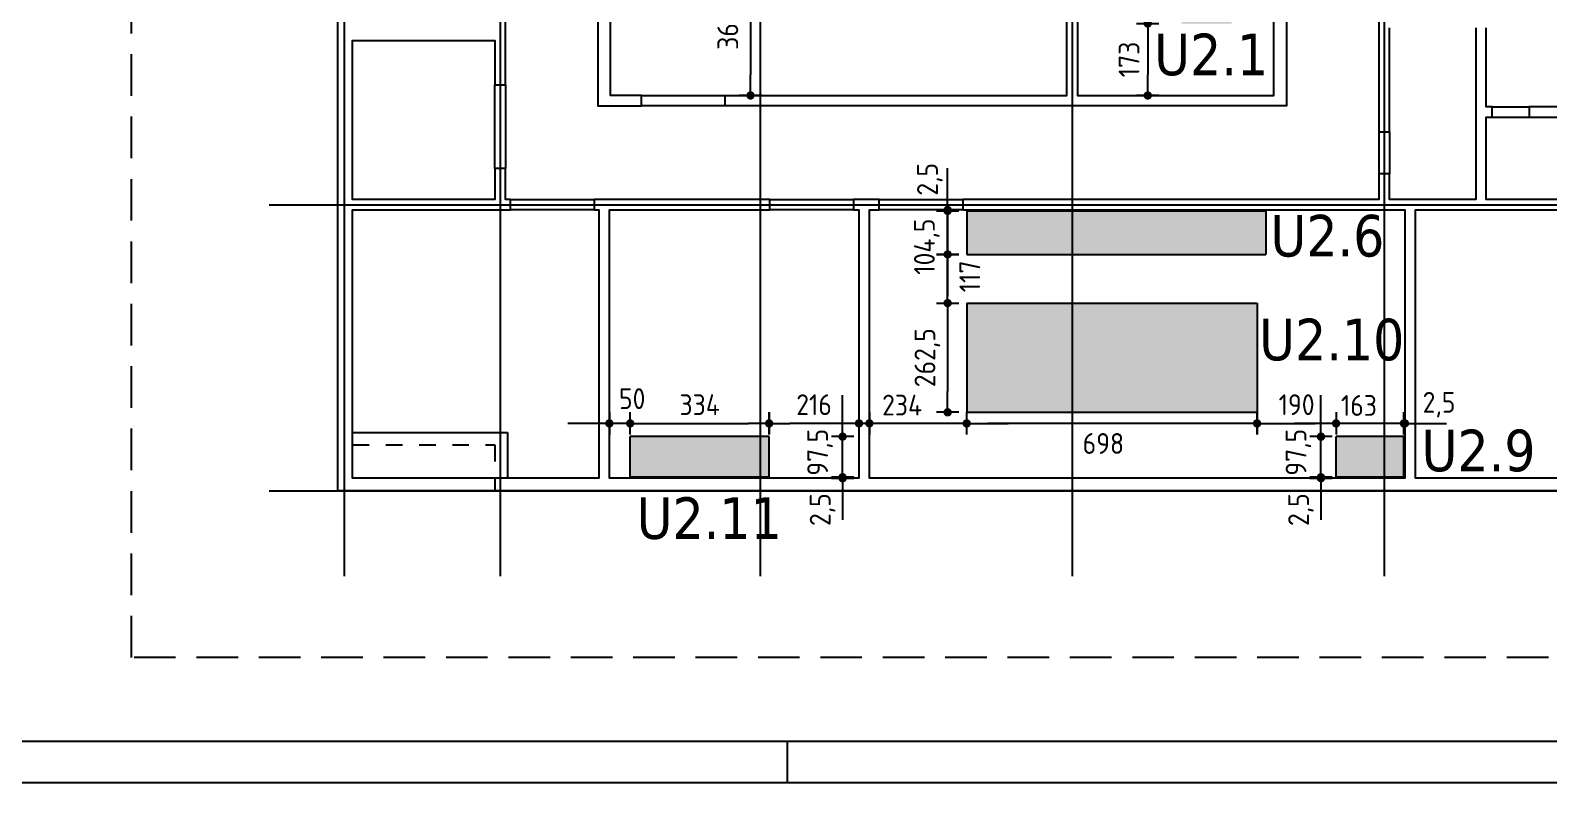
# Model space of a CAD drawing. Extents: x -169 to 69, y -7 to 55.
# Drawn here: x 35.9 to 45.03, y 0 to 4.52 of the extents above; entities that cross this region are included whole.
import ezdxf

# ---------------------------------------------------------------- set-up
doc = ezdxf.new("R2010")
doc.units = 0
doc.header["$LTSCALE"] = 0.5
for name, pattern in [('AUSGEZOGEN', [1000.01, 1000, 0.01]), ('HIDDEN2', [0.187, 0.125, -0.062]), ('STRICHLINIE', [0.75, 0.5, -0.25])]:
    doc.linetypes.add(name, pattern=pattern)
for name, color, linetype in [('ACHSEN', 7, 'Continuous'), ('BETON', 7, 'Continuous'), ('DETAIL', 7, 'Continuous'), ('HILFE', 7, 'Continuous'), ('MASSE', 7, 'Continuous'), ('OBJEKT', 7, 'Continuous'), ('RAHMEN', 7, 'Continuous'), ('TEXT', 7, 'Continuous')]:
    doc.layers.add(name, color=color, linetype=linetype)
doc.styles.add('helv', font='tahoma.ttf')
doc.styles.add('txt', font='isocp.shx')
doc.dimstyles.new('DOT_I', dxfattribs={"dimscale": 0.5, "dimtxt": 0.25, "dimasz": 0.25, "dimexe": 0.1, "dimexo": 0.3, "dimgap": 0.1, "dimtad": 1, "dimdec": 3, "dimzin": 3, "dimtxsty": 'txt', "dimblk": 'DOT', "dimblk1": 'DOT', "dimblk2": 'DOT', "dimsah": 1, "dimcen": 0.1, "dimse1": 1, "dimse2": 1, "dimazin": 0, "dimtfac": 1, "dimtdec": 4, "dimtix": 1, "dimtmove": 2, "dimatfit": 3, "dimfxl": 0, "dimtvp": 1, "dimtolj": 1, "dimtzin": 0, "dimarcsym": 0})

# ---------------------------------------------------------------- blocks, each defined once
blk = doc.blocks.new('DINA0')
at = {"layer": 'RAHMEN', "color": 5}
blk.add_line((2, 0.5), (118.4, 0.5), dxfattribs=at)
at = {"layer": 'RAHMEN', "color": 7}
blk.add_line((80.9, 0.5), (80.9, 0), dxfattribs=at)
at = {"layer": 'RAHMEN'}
blk.add_line((0, 0), (118.9, 0), dxfattribs=at)
blk = doc.blocks.new('DOT')
at = {"layer": 'MASSE', "color": 7, "linetype": 'Continuous'}
for p, q in [((0, 0), (-1, 0)), ((0, 0.54), (0, -0.54))]:
    blk.add_line(p, q, dxfattribs=at)
at = {"layer": 'MASSE', "color": 7, "linetype": 'Continuous', "const_width": 0.2}
blk.add_lwpolyline([(-0.1, 0, 1), (0.1, 0, 1)], format="xyb", close=True, dxfattribs=at)
blk = doc.blocks.new('*D88')
at = {"layer": 'Defpoints', "color": 0, "linetype": 'AUSGEZOGEN', "transparency": 16777216}
for p in [(43.7482, 2.1584), (43.7482, 2.1584), (44.1557, 2.1584)]:
    blk.add_point(p, dxfattribs=at)
at = {"layer": 'MASSE', "color": 0, "linetype": 'AUSGEZOGEN', "lineweight": -2, "transparency": 16777216}
for p, q in [((43.6232, 2.1584), (43.4982, 2.1584)), ((44.1557, 2.1584), (43.7482, 2.1584)), ((44.2807, 2.1584), (44.4057, 2.1584))]:
    blk.add_line(p, q, dxfattribs=at)
at = {"layer": 'MASSE', "color": 0, "linetype": 'AUSGEZOGEN', "lineweight": -2, "transparency": 16777216, "xscale": 0.125, "yscale": 0.125, "zscale": 0.125}
blk.add_blockref('DOT', (43.7482, 2.1584), dxfattribs=at)
at = {"layer": 'MASSE', "color": 0, "linetype": 'AUSGEZOGEN', "lineweight": -2, "transparency": 16777216, "xscale": 0.125, "yscale": 0.125, "zscale": 0.125, "rotation": 180}
blk.add_blockref('DOT', (44.1557, 2.1584), dxfattribs=at)
at = {"layer": 'MASSE', "color": 0, "linetype": 'AUSGEZOGEN', "transparency": 16777216, "insert": (43.8854, 2.2662), "char_height": 0.125, "attachment_point": 5, "style": 'txt'}
blk.add_mtext('\\A1;163', dxfattribs=at)
blk = doc.blocks.new('*D89')
at = {"layer": 'Defpoints', "color": 0, "linetype": 'AUSGEZOGEN', "transparency": 16777216}
for p in [(44.1557, 2.1584), (44.1619, 2.1584), (44.1619, 2.1584)]:
    blk.add_point(p, dxfattribs=at)
at = {"layer": 'MASSE', "color": 0, "linetype": 'AUSGEZOGEN', "lineweight": -2, "transparency": 16777216}
for p, q in [((44.0307, 2.1584), (43.9057, 2.1584)), ((44.1557, 2.1584), (44.1619, 2.1584)), ((44.2869, 2.1584), (44.4119, 2.1584))]:
    blk.add_line(p, q, dxfattribs=at)
at = {"layer": 'MASSE', "color": 0, "linetype": 'AUSGEZOGEN', "lineweight": -2, "transparency": 16777216, "xscale": 0.125, "yscale": 0.125, "zscale": 0.125}
blk.add_blockref('DOT', (44.1557, 2.1584), dxfattribs=at)
at = {"layer": 'MASSE', "color": 0, "linetype": 'AUSGEZOGEN', "lineweight": -2, "transparency": 16777216, "xscale": 0.125, "yscale": 0.125, "zscale": 0.125, "rotation": 180}
blk.add_blockref('DOT', (44.1619, 2.1584), dxfattribs=at)
at = {"layer": 'MASSE', "color": 0, "linetype": 'AUSGEZOGEN', "transparency": 16777216, "insert": (44.3665, 2.2705), "char_height": 0.125, "attachment_point": 5, "style": 'txt'}
blk.add_mtext('\\A1;2,5', dxfattribs=at)
blk = doc.blocks.new('*D90')
at = {"layer": 'Defpoints', "color": 0, "linetype": 'AUSGEZOGEN', "transparency": 16777216}
for p in [(43.2732, 2.1584), (43.7482, 2.1584), (43.7482, 2.1584)]:
    blk.add_point(p, dxfattribs=at)
at = {"layer": 'MASSE', "color": 0, "linetype": 'AUSGEZOGEN', "lineweight": -2, "transparency": 16777216}
blk.add_line((43.3982, 2.1584), (43.6232, 2.1584), dxfattribs=at)
at = {"layer": 'MASSE', "color": 0, "linetype": 'AUSGEZOGEN', "lineweight": -2, "transparency": 16777216, "xscale": 0.125, "yscale": 0.125, "zscale": 0.125, "rotation": 180}
blk.add_blockref('DOT', (43.2732, 2.1584), dxfattribs=at)
at = {"layer": 'MASSE', "color": 0, "linetype": 'AUSGEZOGEN', "lineweight": -2, "transparency": 16777216, "xscale": 0.125, "yscale": 0.125, "zscale": 0.125}
blk.add_blockref('DOT', (43.7482, 2.1584), dxfattribs=at)
at = {"layer": 'MASSE', "color": 0, "linetype": 'AUSGEZOGEN', "transparency": 16777216, "insert": (43.5107, 2.2709), "char_height": 0.125, "attachment_point": 5, "style": 'txt'}
blk.add_mtext('\\A1;190', dxfattribs=at)
blk = doc.blocks.new('*D91')
at = {"layer": 'Defpoints', "color": 0, "linetype": 'AUSGEZOGEN', "transparency": 16777216}
for p in [(41.5282, 2.1584), (41.5282, 2.1584), (43.2732, 2.1584)]:
    blk.add_point(p, dxfattribs=at)
at = {"layer": 'MASSE', "color": 0, "linetype": 'AUSGEZOGEN', "lineweight": -2, "transparency": 16777216}
blk.add_line((43.1482, 2.1584), (41.6532, 2.1584), dxfattribs=at)
at = {"layer": 'MASSE', "color": 0, "linetype": 'AUSGEZOGEN', "lineweight": -2, "transparency": 16777216, "xscale": 0.125, "yscale": 0.125, "zscale": 0.125, "rotation": 180}
blk.add_blockref('DOT', (41.5282, 2.1584), dxfattribs=at)
at = {"layer": 'MASSE', "color": 0, "linetype": 'AUSGEZOGEN', "lineweight": -2, "transparency": 16777216, "xscale": 0.125, "yscale": 0.125, "zscale": 0.125}
blk.add_blockref('DOT', (43.2732, 2.1584), dxfattribs=at)
at = {"layer": 'MASSE', "color": 0, "linetype": 'AUSGEZOGEN', "transparency": 16777216, "insert": (42.3495, 2.0378), "char_height": 0.125, "attachment_point": 5, "style": 'txt'}
blk.add_mtext('\\A1;698', dxfattribs=at)
blk = doc.blocks.new('*D92')
at = {"layer": 'Defpoints', "color": 0, "linetype": 'AUSGEZOGEN', "transparency": 16777216}
for p in [(40.9432, 2.1584), (40.9432, 2.1584), (41.5282, 2.1584)]:
    blk.add_point(p, dxfattribs=at)
at = {"layer": 'MASSE', "color": 0, "linetype": 'AUSGEZOGEN', "lineweight": -2, "transparency": 16777216}
for p, q in [((40.8182, 2.1584), (40.6932, 2.1584)), ((41.5282, 2.1584), (40.9432, 2.1584)), ((41.6532, 2.1584), (41.7782, 2.1584))]:
    blk.add_line(p, q, dxfattribs=at)
at = {"layer": 'MASSE', "color": 0, "linetype": 'AUSGEZOGEN', "lineweight": -2, "transparency": 16777216, "xscale": 0.125, "yscale": 0.125, "zscale": 0.125}
blk.add_blockref('DOT', (40.9432, 2.1584), dxfattribs=at)
at = {"layer": 'MASSE', "color": 0, "linetype": 'AUSGEZOGEN', "lineweight": -2, "transparency": 16777216, "xscale": 0.125, "yscale": 0.125, "zscale": 0.125, "rotation": 180}
blk.add_blockref('DOT', (41.5282, 2.1584), dxfattribs=at)
at = {"layer": 'MASSE', "color": 0, "linetype": 'AUSGEZOGEN', "transparency": 16777216, "insert": (41.1397, 2.2686), "char_height": 0.125, "attachment_point": 5, "style": 'txt'}
blk.add_mtext('\\A1;234', dxfattribs=at)
blk = doc.blocks.new('*D93')
at = {"layer": 'Defpoints', "color": 0, "linetype": 'AUSGEZOGEN', "transparency": 16777216}
for p in [(39.5057, 2.1584), (40.3407, 2.1584), (40.3407, 2.1584)]:
    blk.add_point(p, dxfattribs=at)
at = {"layer": 'MASSE', "color": 0, "linetype": 'AUSGEZOGEN', "lineweight": -2, "transparency": 16777216}
blk.add_line((39.6307, 2.1584), (40.2157, 2.1584), dxfattribs=at)
at = {"layer": 'MASSE', "color": 0, "linetype": 'AUSGEZOGEN', "lineweight": -2, "transparency": 16777216, "xscale": 0.125, "yscale": 0.125, "zscale": 0.125, "rotation": 180}
blk.add_blockref('DOT', (39.5057, 2.1584), dxfattribs=at)
at = {"layer": 'MASSE', "color": 0, "linetype": 'AUSGEZOGEN', "lineweight": -2, "transparency": 16777216, "xscale": 0.125, "yscale": 0.125, "zscale": 0.125}
blk.add_blockref('DOT', (40.3407, 2.1584), dxfattribs=at)
at = {"layer": 'MASSE', "color": 0, "linetype": 'AUSGEZOGEN', "transparency": 16777216, "insert": (39.9232, 2.2709), "char_height": 0.125, "attachment_point": 5, "style": 'txt'}
blk.add_mtext('\\A1;334', dxfattribs=at)
blk = doc.blocks.new('*D94')
at = {"layer": 'Defpoints', "color": 0, "linetype": 'AUSGEZOGEN', "transparency": 16777216}
for p in [(39.3807, 2.1584), (39.3807, 2.1584), (39.5057, 2.1584)]:
    blk.add_point(p, dxfattribs=at)
at = {"layer": 'MASSE', "color": 0, "linetype": 'AUSGEZOGEN', "lineweight": -2, "transparency": 16777216}
for p, q in [((39.2557, 2.1584), (39.1307, 2.1584)), ((39.5057, 2.1584), (39.3807, 2.1584)), ((39.6307, 2.1584), (39.7557, 2.1584))]:
    blk.add_line(p, q, dxfattribs=at)
at = {"layer": 'MASSE', "color": 0, "linetype": 'AUSGEZOGEN', "lineweight": -2, "transparency": 16777216, "xscale": 0.125, "yscale": 0.125, "zscale": 0.125}
blk.add_blockref('DOT', (39.3807, 2.1584), dxfattribs=at)
at = {"layer": 'MASSE', "color": 0, "linetype": 'AUSGEZOGEN', "lineweight": -2, "transparency": 16777216, "xscale": 0.125, "yscale": 0.125, "zscale": 0.125, "rotation": 180}
blk.add_blockref('DOT', (39.5057, 2.1584), dxfattribs=at)
at = {"layer": 'MASSE', "color": 0, "linetype": 'AUSGEZOGEN', "transparency": 16777216, "insert": (39.5177, 2.3071), "char_height": 0.125, "attachment_point": 5, "style": 'txt'}
blk.add_mtext('\\A1;50', dxfattribs=at)
blk = doc.blocks.new('*D95')
at = {"layer": 'Defpoints', "color": 0, "linetype": 'AUSGEZOGEN', "transparency": 16777216}
for p in [(40.3407, 2.1584), (40.3407, 2.1584), (40.8807, 2.1584)]:
    blk.add_point(p, dxfattribs=at)
at = {"layer": 'MASSE', "color": 0, "linetype": 'AUSGEZOGEN', "lineweight": -2, "transparency": 16777216}
blk.add_line((40.7557, 2.1584), (40.4657, 2.1584), dxfattribs=at)
at = {"layer": 'MASSE', "color": 0, "linetype": 'AUSGEZOGEN', "lineweight": -2, "transparency": 16777216, "xscale": 0.125, "yscale": 0.125, "zscale": 0.125, "rotation": 180}
blk.add_blockref('DOT', (40.3407, 2.1584), dxfattribs=at)
at = {"layer": 'MASSE', "color": 0, "linetype": 'AUSGEZOGEN', "lineweight": -2, "transparency": 16777216, "xscale": 0.125, "yscale": 0.125, "zscale": 0.125}
blk.add_blockref('DOT', (40.8807, 2.1584), dxfattribs=at)
at = {"layer": 'MASSE', "color": 0, "linetype": 'AUSGEZOGEN', "transparency": 16777216, "insert": (40.6107, 2.2709), "char_height": 0.125, "attachment_point": 5, "style": 'txt'}
blk.add_mtext('\\A1;216', dxfattribs=at)
blk = doc.blocks.new('*D96')
at = {"layer": 'Defpoints', "color": 0, "linetype": 'AUSGEZOGEN', "transparency": 16777216}
for p in [(40.782, 1.8351), (40.782, 1.8288), (40.782, 1.8288)]:
    blk.add_point(p, dxfattribs=at)
at = {"layer": 'MASSE', "color": 0, "linetype": 'AUSGEZOGEN', "lineweight": -2, "transparency": 16777216}
for p, q in [((40.782, 1.9601), (40.782, 2.0851)), ((40.782, 1.8351), (40.782, 1.8288)), ((40.782, 1.7038), (40.782, 1.5788))]:
    blk.add_line(p, q, dxfattribs=at)
at = {"layer": 'MASSE', "color": 0, "linetype": 'AUSGEZOGEN', "lineweight": -2, "transparency": 16777216, "xscale": 0.125, "yscale": 0.125, "zscale": 0.125}
for p, rotation in [((40.782, 1.8351), 270), ((40.782, 1.8288), 90)]:
    blk.add_blockref('DOT', p, dxfattribs=dict(at, rotation=rotation))
at = {"layer": 'MASSE', "color": 0, "linetype": 'AUSGEZOGEN', "transparency": 16777216, "insert": (40.662, 1.6402), "char_height": 0.125, "attachment_point": 5, "rotation": 90, "style": 'txt'}
blk.add_mtext('\\A1;2,5', dxfattribs=at)
blk = doc.blocks.new('*D97')
at = {"layer": 'Defpoints', "color": 0, "linetype": 'AUSGEZOGEN', "transparency": 16777216}
for p in [(40.782, 2.0788), (40.782, 2.0788), (40.782, 1.8351)]:
    blk.add_point(p, dxfattribs=at)
at = {"layer": 'MASSE', "color": 0, "linetype": 'AUSGEZOGEN', "lineweight": -2, "transparency": 16777216}
for p, q in [((40.782, 2.2038), (40.782, 2.3288)), ((40.782, 1.8351), (40.782, 2.0788)), ((40.782, 1.7101), (40.782, 1.5851))]:
    blk.add_line(p, q, dxfattribs=at)
at = {"layer": 'MASSE', "color": 0, "linetype": 'AUSGEZOGEN', "lineweight": -2, "transparency": 16777216, "xscale": 0.125, "yscale": 0.125, "zscale": 0.125}
for p, rotation in [((40.782, 2.0788), 270), ((40.782, 1.8351), 90)]:
    blk.add_blockref('DOT', p, dxfattribs=dict(at, rotation=rotation))
at = {"layer": 'MASSE', "color": 0, "linetype": 'AUSGEZOGEN', "transparency": 16777216, "insert": (40.6466, 1.9851), "char_height": 0.125, "attachment_point": 5, "rotation": 90, "style": 'txt'}
blk.add_mtext('\\A1;97,5', dxfattribs=at)
blk = doc.blocks.new('*D98')
at = {"layer": 'Defpoints', "color": 0, "linetype": 'AUSGEZOGEN', "transparency": 16777216}
for p in [(43.6571, 1.8351), (43.6571, 1.8288), (43.6571, 1.8288)]:
    blk.add_point(p, dxfattribs=at)
at = {"layer": 'MASSE', "color": 0, "linetype": 'AUSGEZOGEN', "lineweight": -2, "transparency": 16777216}
for p, q in [((43.6571, 1.9601), (43.6571, 2.0851)), ((43.6571, 1.8351), (43.6571, 1.8288)), ((43.6571, 1.7038), (43.6571, 1.5788))]:
    blk.add_line(p, q, dxfattribs=at)
at = {"layer": 'MASSE', "color": 0, "linetype": 'AUSGEZOGEN', "lineweight": -2, "transparency": 16777216, "xscale": 0.125, "yscale": 0.125, "zscale": 0.125}
for p, rotation in [((43.6571, 1.8351), 270), ((43.6571, 1.8288), 90)]:
    blk.add_blockref('DOT', p, dxfattribs=dict(at, rotation=rotation))
at = {"layer": 'MASSE', "color": 0, "linetype": 'AUSGEZOGEN', "transparency": 16777216, "insert": (43.5372, 1.6402), "char_height": 0.125, "attachment_point": 5, "rotation": 90, "style": 'txt'}
blk.add_mtext('\\A1;2,5', dxfattribs=at)
blk = doc.blocks.new('*D99')
at = {"layer": 'Defpoints', "color": 0, "linetype": 'AUSGEZOGEN', "transparency": 16777216}
for p in [(43.6571, 2.0788), (43.6571, 2.0788), (43.6571, 1.8351)]:
    blk.add_point(p, dxfattribs=at)
at = {"layer": 'MASSE', "color": 0, "linetype": 'AUSGEZOGEN', "lineweight": -2, "transparency": 16777216}
for p, q in [((43.6571, 2.2038), (43.6571, 2.3288)), ((43.6571, 1.8351), (43.6571, 2.0788)), ((43.6571, 1.7101), (43.6571, 1.5851))]:
    blk.add_line(p, q, dxfattribs=at)
at = {"layer": 'MASSE', "color": 0, "linetype": 'AUSGEZOGEN', "lineweight": -2, "transparency": 16777216, "xscale": 0.125, "yscale": 0.125, "zscale": 0.125}
for p, rotation in [((43.6571, 2.0788), 270), ((43.6571, 1.8351), 90)]:
    blk.add_blockref('DOT', p, dxfattribs=dict(at, rotation=rotation))
at = {"layer": 'MASSE', "color": 0, "linetype": 'AUSGEZOGEN', "transparency": 16777216, "insert": (43.5217, 1.9851), "char_height": 0.125, "attachment_point": 5, "rotation": 90, "style": 'txt'}
blk.add_mtext('\\A1;97,5', dxfattribs=at)
blk = doc.blocks.new('*D100')
at = {"layer": 'Defpoints', "color": 0, "linetype": 'AUSGEZOGEN', "transparency": 16777216}
for p in [(41.4135, 3.1738), (41.4135, 3.1738), (41.4135, 2.8813)]:
    blk.add_point(p, dxfattribs=at)
at = {"layer": 'MASSE', "color": 0, "linetype": 'AUSGEZOGEN', "lineweight": -2, "transparency": 16777216}
for p, q in [((41.4135, 3.2988), (41.4135, 3.4238)), ((41.4135, 2.8813), (41.4135, 3.1738)), ((41.4135, 2.7563), (41.4135, 2.6313))]:
    blk.add_line(p, q, dxfattribs=at)
at = {"layer": 'MASSE', "color": 0, "linetype": 'AUSGEZOGEN', "lineweight": -2, "transparency": 16777216, "xscale": 0.125, "yscale": 0.125, "zscale": 0.125}
for p, rotation in [((41.4135, 3.1738), 270), ((41.4135, 2.8813), 90)]:
    blk.add_blockref('DOT', p, dxfattribs=dict(at, rotation=rotation))
at = {"layer": 'MASSE', "color": 0, "linetype": 'AUSGEZOGEN', "transparency": 16777216, "insert": (41.5465, 3.0415), "char_height": 0.125, "attachment_point": 5, "rotation": 90, "style": 'txt'}
blk.add_mtext('\\A1;117', dxfattribs=at)
blk = doc.blocks.new('*D101')
at = {"layer": 'Defpoints', "color": 0, "linetype": 'AUSGEZOGEN', "transparency": 16777216}
for p in [(41.4135, 3.4351), (41.4135, 3.4351), (41.4135, 3.1738)]:
    blk.add_point(p, dxfattribs=at)
at = {"layer": 'MASSE', "color": 0, "linetype": 'AUSGEZOGEN', "lineweight": -2, "transparency": 16777216}
for p, q in [((41.4135, 3.5601), (41.4135, 3.6851)), ((41.4135, 3.1738), (41.4135, 3.4351)), ((41.4135, 3.0488), (41.4135, 2.9238))]:
    blk.add_line(p, q, dxfattribs=at)
at = {"layer": 'MASSE', "color": 0, "linetype": 'AUSGEZOGEN', "lineweight": -2, "transparency": 16777216, "xscale": 0.125, "yscale": 0.125, "zscale": 0.125}
for p, rotation in [((41.4135, 3.4351), 270), ((41.4135, 3.1738), 90)]:
    blk.add_blockref('DOT', p, dxfattribs=dict(at, rotation=rotation))
at = {"layer": 'MASSE', "color": 0, "linetype": 'AUSGEZOGEN', "transparency": 16777216, "insert": (41.2884, 3.2202), "char_height": 0.125, "attachment_point": 5, "rotation": 90, "style": 'txt'}
blk.add_mtext('\\A1;104,5', dxfattribs=at)
blk = doc.blocks.new('*D102')
at = {"layer": 'Defpoints', "color": 0, "linetype": 'AUSGEZOGEN', "transparency": 16777216}
for p in [(41.4135, 3.4413), (41.4135, 3.4413), (41.4135, 3.4351)]:
    blk.add_point(p, dxfattribs=at)
at = {"layer": 'MASSE', "color": 0, "linetype": 'AUSGEZOGEN', "lineweight": -2, "transparency": 16777216}
for p, q in [((41.4135, 3.5663), (41.4135, 3.6913)), ((41.4135, 3.4351), (41.4135, 3.4413)), ((41.4135, 3.3101), (41.4135, 3.1851))]:
    blk.add_line(p, q, dxfattribs=at)
at = {"layer": 'MASSE', "color": 0, "linetype": 'AUSGEZOGEN', "lineweight": -2, "transparency": 16777216, "xscale": 0.125, "yscale": 0.125, "zscale": 0.125}
for p, rotation in [((41.4135, 3.4413), 270), ((41.4135, 3.4351), 90)]:
    blk.add_blockref('DOT', p, dxfattribs=dict(at, rotation=rotation))
at = {"layer": 'MASSE', "color": 0, "linetype": 'AUSGEZOGEN', "transparency": 16777216, "insert": (41.3069, 3.625), "char_height": 0.125, "attachment_point": 5, "rotation": 90, "style": 'txt'}
blk.add_mtext('\\A1;2,5', dxfattribs=at)
blk = doc.blocks.new('*D103')
at = {"layer": 'Defpoints', "color": 0, "linetype": 'AUSGEZOGEN', "transparency": 16777216}
for p in [(41.4135, 2.8813), (41.4135, 2.2251), (41.4135, 2.2251)]:
    blk.add_point(p, dxfattribs=at)
at = {"layer": 'MASSE', "color": 0, "linetype": 'AUSGEZOGEN', "lineweight": -2, "transparency": 16777216}
blk.add_line((41.4135, 2.7563), (41.4135, 2.3501), dxfattribs=at)
at = {"layer": 'MASSE', "color": 0, "linetype": 'AUSGEZOGEN', "lineweight": -2, "transparency": 16777216, "xscale": 0.125, "yscale": 0.125, "zscale": 0.125}
for p, rotation in [((41.4135, 2.8813), 90), ((41.4135, 2.2251), 270)]:
    blk.add_blockref('DOT', p, dxfattribs=dict(at, rotation=rotation))
at = {"layer": 'MASSE', "color": 0, "linetype": 'AUSGEZOGEN', "transparency": 16777216, "insert": (41.2916, 2.5532), "char_height": 0.125, "attachment_point": 5, "rotation": 90, "style": 'txt'}
blk.add_mtext('\\A1;262,5', dxfattribs=at)
blk = doc.blocks.new('*D104')
at = {"layer": 'Defpoints', "color": 0, "linetype": 'AUSGEZOGEN', "transparency": 16777216}
for p in [(42.6159, 4.5613), (42.6159, 4.1288), (42.6159, 4.1288)]:
    blk.add_point(p, dxfattribs=at)
at = {"layer": 'MASSE', "color": 0, "linetype": 'AUSGEZOGEN', "lineweight": -2, "transparency": 16777216}
blk.add_line((42.6159, 4.4363), (42.6159, 4.2538), dxfattribs=at)
at = {"layer": 'MASSE', "color": 0, "linetype": 'AUSGEZOGEN', "lineweight": -2, "transparency": 16777216, "xscale": 0.125, "yscale": 0.125, "zscale": 0.125}
for p, rotation in [((42.6159, 4.5613), 90), ((42.6159, 4.1288), 270)]:
    blk.add_blockref('DOT', p, dxfattribs=dict(at, rotation=rotation))
at = {"layer": 'MASSE', "color": 0, "linetype": 'AUSGEZOGEN', "transparency": 16777216, "insert": (42.5034, 4.3451), "char_height": 0.125, "attachment_point": 5, "rotation": 90, "style": 'txt'}
blk.add_mtext('\\A1;173', dxfattribs=at)
blk = doc.blocks.new('*D124')
at = {"layer": 'Defpoints', "color": 0, "linetype": 'AUSGEZOGEN', "transparency": 16777216}
for p in [(40.2288, 5.0351), (40.2288, 4.1288), (40.2288, 4.1288)]:
    blk.add_point(p, dxfattribs=at)
at = {"layer": 'MASSE', "color": 0, "linetype": 'AUSGEZOGEN', "lineweight": -2, "transparency": 16777216}
blk.add_line((40.2288, 4.9101), (40.2288, 4.2538), dxfattribs=at)
at = {"layer": 'MASSE', "color": 0, "linetype": 'AUSGEZOGEN', "lineweight": -2, "transparency": 16777216, "xscale": 0.125, "yscale": 0.125, "zscale": 0.125}
for p, rotation in [((40.2288, 5.0351), 90), ((40.2288, 4.1288), 270)]:
    blk.add_blockref('DOT', p, dxfattribs=dict(at, rotation=rotation))
at = {"layer": 'MASSE', "color": 0, "linetype": 'AUSGEZOGEN', "transparency": 16777216, "insert": (40.107, 4.5819), "char_height": 0.125, "attachment_point": 5, "rotation": 90, "style": 'txt'}
blk.add_mtext('\\A1;362,5', dxfattribs=at)

msp = doc.modelspace()

# ---------------------------------------------------------------- hatches: boundary and pattern name
at = {"layer": 'OBJEKT', "linetype": 'AUSGEZOGEN'}
h = msp.add_hatch(color=21, dxfattribs=at)
h.paths.add_polyline_path([(41.43068, 6.76755), (40.88068, 6.76755), (40.88068, 5.4888), (41.43068, 5.4888)])
h.paths.add_polyline_path([(41.43068, 5.4888), (40.88068, 5.4888), (40.51193, 5.4888), (40.51193, 5.1663), (40.59318, 5.1663), (40.59318, 5.03505), (41.31193, 5.03505), (41.31193, 5.1663), (41.43068, 5.1663)])
h.paths.add_polyline_path([(43.12068, 6.85755), (42.82068, 6.85755), (42.82068, 6.02255), (43.12068, 6.02255)])
h.paths.add_polyline_path([(43.12068, 5.3963), (42.82068, 5.3963), (42.82068, 4.5613), (43.12068, 4.5613)])
h.paths.add_polyline_path([(43.32568, 3.43505), (41.52818, 3.43505), (41.52818, 3.1738), (43.32568, 3.1738)])
h.paths.add_polyline_path([(43.27318, 2.8813), (41.52818, 2.8813), (41.52818, 2.22505), (43.27318, 2.22505)])
h.paths.add_polyline_path([(44.15568, 2.0788), (43.74818, 2.0788), (43.74818, 1.83505), (44.15568, 1.83505)])
h.paths.add_polyline_path([(40.34068, 2.0788), (39.50568, 2.0788), (39.50568, 1.83505), (40.34068, 1.83505)])

# ---------------------------------------------------------------- linework, layer by layer
at = {"layer": 'ACHSEN', "color": 140, "linetype": 'AUSGEZOGEN'}
for p, q in [((37.78693, 10.76634), (37.78693, 1.2413)), ((38.72443, 10.76634), (38.72443, 1.2413)), ((40.28693, 10.76634), (40.28693, 1.2413)), ((42.16193, 10.76634), (42.16193, 1.2413)), ((44.03693, 10.76634), (44.03693, 1.2413)), ((37.33693, 3.47255), (48.32443, 3.47255)), ((37.33693, 1.7538), (48.32443, 1.7538))]:
    msp.add_line(p, q, dxfattribs=at)
at = {"layer": 'BETON', "color": 6, "linetype": 'AUSGEZOGEN'}
for p, q in [((41.52818, 3.43505), (43.32568, 3.43505)), ((41.52818, 3.43505), (41.52818, 3.1738)), ((43.32568, 3.43505), (43.32568, 3.1738)), ((41.52818, 3.1738), (43.32568, 3.1738)), ((41.52818, 2.8813), (41.52818, 2.22505)), ((41.52818, 2.8813), (43.27318, 2.8813)), ((43.27318, 2.8813), (43.27318, 2.22505)), ((41.52818, 2.22505), (43.27318, 2.22505)), ((40.34068, 2.0788), (39.50568, 2.0788)), ((39.50568, 1.83505), (39.50568, 2.0788)), ((40.34068, 1.83505), (40.34068, 2.0788)), ((44.15568, 2.0788), (43.74818, 2.0788)), ((43.74818, 1.83505), (43.74818, 2.0788)), ((44.15568, 1.83505), (44.15568, 2.0788)), ((40.34068, 1.83505), (39.50568, 1.83505)), ((44.15568, 1.83505), (43.74818, 1.83505))]:
    msp.add_line(p, q, dxfattribs=at)
at = {"layer": 'BETON', "color": 6, "linetype": 'AUSGEZOGEN', "lineweight": -2}
for points in [[(38.56443, 9.01255), (38.56443, 9.01255), (38.56443, 9.66255), (40.58193, 9.66255), (40.58193, 9.24755), (42.21693, 9.24755), (42.21693, 10.0163), (46.76193, 10.0163), (46.76193, 7.0663), (47.51193, 7.0663), (47.51193, 1.7538), (46.76193, 1.7538), (46.76193, 1.3038), (45.98693, 1.3038), (45.98693, 1.7538), (37.74943, 1.7538), (37.74943, 5.29755), (37.76193, 5.29755), (37.76193, 9.01255)], [(43.44943, 7.5838), (43.44943, 4.0663), (40.07693, 4.0663), (40.07693, 4.1288)], [(39.31193, 7.1038), (39.31193, 4.0663), (39.57443, 4.0663), (39.57443, 4.1288), (39.38693, 4.1288), (39.38693, 6.9913)], [(42.19318, 5.18005), (42.19318, 4.1288), (43.37443, 4.1288), (43.37443, 6.9913)], [(40.07693, 4.1288), (42.13068, 4.1288), (42.13068, 5.18005)], [(44.58693, 4.53505), (44.58693, 3.5038), (44.06818, 3.5038), (44.06818, 3.6588), (44.00568, 3.6588), (44.00568, 3.5038), (41.50443, 3.5038), (41.50443, 3.4413), (44.16193, 3.4413), (44.16193, 1.8288), (40.94318, 1.8288), (40.94318, 3.4413), (41.00193, 3.4413), (41.00193, 3.5038), (40.84693, 3.5038), (40.84693, 3.4413), (40.88068, 3.4413), (40.88068, 1.8288), (39.38068, 1.8288), (39.38068, 3.4413), (40.34443, 3.4413), (40.34443, 3.5038), (39.28818, 3.5038), (39.28818, 3.4413), (39.31818, 3.4413), (39.31818, 1.8288), (37.83693, 1.8288), (37.83693, 3.4413), (38.78568, 3.4413), (38.78568, 3.5038), (38.75568, 3.5038), (38.75568, 3.69005), (38.69318, 3.69005), (38.69318, 3.5038), (37.83693, 3.5038), (37.83693, 4.46005), (38.69318, 4.46005), (38.69318, 4.19255), (38.75568, 4.19255), (38.75568, 4.9013)], [(44.00568, 4.6363), (44.00568, 3.9113), (44.06818, 3.9113), (44.06818, 4.53505)], [(45.14318, 3.5038), (44.64943, 3.5038), (44.64943, 3.99755), (44.68693, 3.99755), (44.68693, 4.06005), (44.64943, 4.06005), (44.64943, 4.53505)], [(45.14318, 4.06005), (44.90818, 4.06005), (44.90818, 3.99755), (45.14318, 3.99755)], [(45.88068, 1.8288), (44.22443, 1.8288), (44.22443, 3.4413), (45.88068, 3.4413)]]:
    msp.add_lwpolyline(points, dxfattribs=at)
at = {"layer": 'DETAIL', "color": 102, "linetype": 'STRICHLINIE'}
msp.add_lwpolyline([(49.52378, 12.72969), (49.52378, 0.75188), (36.50945, 0.75188), (36.50945, 12.72969)], close=True, dxfattribs=at)
at = {"layer": 'HILFE', "color": 102, "linetype": 'AUSGEZOGEN'}
for p, q in [((44.16193, 1.96914), (44.15568, 1.96914)), ((40.34068, 1.8288), (40.34068, 1.83505)), ((44.15568, 1.8288), (44.15568, 1.83505))]:
    msp.add_line(p, q, dxfattribs=at)
at = {"layer": 'OBJEKT', "color": 7, "linetype": 'AUSGEZOGEN'}
for p, q in [((38.69318, 3.69005), (38.69318, 4.19255)), ((38.75568, 4.19255), (38.75568, 3.69005)), ((39.57443, 4.1288), (40.07693, 4.1288)), ((40.07693, 4.0663), (39.57443, 4.0663)), ((44.68693, 4.06005), (44.90818, 4.06005)), ((44.68693, 3.99755), (44.90818, 3.99755)), ((44.00568, 3.9113), (44.00568, 3.6588)), ((44.06818, 3.9113), (44.06818, 3.6588)), ((38.78568, 3.5038), (39.28818, 3.5038)), ((40.34443, 3.5038), (40.84693, 3.5038)), ((41.00193, 3.5038), (41.50443, 3.5038)), ((39.28818, 3.4413), (38.78568, 3.4413)), ((40.84693, 3.4413), (40.34443, 3.4413)), ((41.50443, 3.4413), (41.00193, 3.4413)), ((37.83693, 2.1038), (38.76818, 2.1038)), ((38.76818, 2.1038), (38.76818, 1.8288))]:
    msp.add_line(p, q, dxfattribs=at)
at = {"layer": 'OBJEKT', "color": 7, "linetype": 'HIDDEN2'}
for p, q in [((37.83693, 2.0288), (38.69318, 2.0288)), ((38.69318, 2.0288), (38.69318, 1.7538))]:
    msp.add_line(p, q, dxfattribs=at)

# ---------------------------------------------------------------- block references
at = {"xscale": 0.5, "yscale": 0.5, "zscale": 0.5}
msp.add_blockref('DINA0', (0, 0), dxfattribs=at)

# ---------------------------------------------------------------- texts
at = {"layer": 'TEXT', "color": 6, "linetype": 'AUSGEZOGEN', "style": 'helv'}
for s, p in [('U2.1', (42.65467, 4.25048)), ('U2.6', (43.35332, 3.16133)), ('U2.10', (43.28563, 2.53749)), ('U2.9', (44.2616, 1.87092)), ('U2.11', (39.54432, 1.46451))]:
    msp.add_text(s, height=0.25, dxfattribs=at).set_placement(p)

# ---------------------------------------------------------------- dimensions: what is measured, and where the dimension line sits
at = {"layer": 'MASSE', "color": 7, "linetype": 'AUSGEZOGEN'}
for base, p1, p2, override, picture, middle in [((40.22884, 4.1288), (40.22884, 5.03505), (40.22884, 4.1288), {"dimdec": 1, "dimlfac": 400}, '*D124', (40.10695, 4.58193)), ((42.61587, 4.1288), (42.61587, 4.5613), (42.61587, 4.1288), {"dimdec": 0, "dimlfac": 400}, '*D104', (42.50337, 4.34505)), ((41.4135, 2.22505), (41.4135, 2.8813), (41.4135, 2.22505), {"dimdec": 1, "dimlfac": 400}, '*D103', (41.29161, 2.55318))]:
    dim = msp.add_linear_dim(base=base, p1=p1, p2=p2, angle=90, dimstyle='DOT_I', override=override, dxfattribs=at)
    dim.commit()
    dim.dimension.update_dxf_attribs({"geometry": picture, "text_midpoint": middle})
for base, p1, p2, override, picture, middle in [((41.4135, 3.4413), (41.4135, 3.43505), (41.4135, 3.4413), {"dimdec": 1, "dimlfac": 400}, '*D102', (41.30685, 3.62499)), ((41.4135, 3.43505), (41.4135, 3.1738), (41.4135, 3.43505), {"dimdec": 1, "dimlfac": 400}, '*D101', (41.28835, 3.22018)), ((41.4135, 3.1738), (41.4135, 2.8813), (41.4135, 3.1738), {"dimdec": 0, "dimlfac": 400}, '*D100', (41.54649, 3.04151)), ((40.78198, 2.0788), (40.78198, 1.83505), (40.78198, 2.0788), {"dimdec": 1, "dimlfac": 400}, '*D97', (40.64655, 1.98514)), ((43.65712, 2.0788), (43.65712, 1.83505), (43.65712, 2.0788), {"dimdec": 1, "dimlfac": 400}, '*D99', (43.5217, 1.98514)), ((40.78198, 1.8288), (40.78198, 1.83505), (40.78198, 1.8288), {"dimdec": 1, "dimlfac": 400}, '*D96', (40.66202, 1.64021)), ((43.65712, 1.8288), (43.65712, 1.83505), (43.65712, 1.8288), {"dimdec": 1, "dimlfac": 400}, '*D98', (43.53717, 1.64021))]:
    dim = msp.add_linear_dim(base=base, p1=p1, p2=p2, angle=90, dimstyle='DOT_I', override=override, dxfattribs=at)
    dim.commit()
    dim.dimension.update_dxf_attribs({"geometry": picture, "text_midpoint": middle, "dimtype": 160})
for base, p1, p2, override, picture, middle in [((39.38068, 2.15835), (39.50568, 2.15835), (39.38068, 2.15835), {"dimdec": 0, "dimlfac": 400}, '*D94', (39.51768, 2.3071)), ((40.94318, 2.15835), (41.52818, 2.15835), (40.94318, 2.15835), {"dimdec": 0, "dimlfac": 400}, '*D92', (41.13974, 2.26856)), ((43.74818, 2.15835), (44.15568, 2.15835), (43.74818, 2.15835), {"dimdec": 0, "dimlfac": 400}, '*D88', (43.88541, 2.26621)), ((44.16193, 2.15835), (44.15568, 2.15835), (44.16193, 2.15835), {"dimdec": 1, "dimlfac": 400}, '*D89', (44.36648, 2.2705)), ((41.52818, 2.15835), (43.27318, 2.15835), (41.52818, 2.15835), {"dimdec": 0, "dimlfac": 400}, '*D91', (42.34947, 2.03783))]:
    dim = msp.add_linear_dim(base=base, p1=p1, p2=p2, dimstyle='DOT_I', override=override, dxfattribs=at)
    dim.commit()
    dim.dimension.update_dxf_attribs({"geometry": picture, "text_midpoint": middle, "dimtype": 160})
for base, p1, p2, picture, middle in [((40.34068, 2.15835), (39.50568, 2.15835), (40.34068, 2.15835), '*D93', (39.92318, 2.27085)), ((40.34068, 2.15835), (40.88068, 2.15835), (40.34068, 2.15835), '*D95', (40.61068, 2.27086)), ((43.74818, 2.15835), (43.27318, 2.15835), (43.74818, 2.15835), '*D90', (43.51068, 2.27085))]:
    dim = msp.add_linear_dim(base=base, p1=p1, p2=p2, dimstyle='DOT_I', override={"dimdec": 0, "dimlfac": 400}, dxfattribs=at)
    dim.commit()
    dim.dimension.update_dxf_attribs({"geometry": picture, "text_midpoint": middle})

doc.saveas('drawing.dxf')
